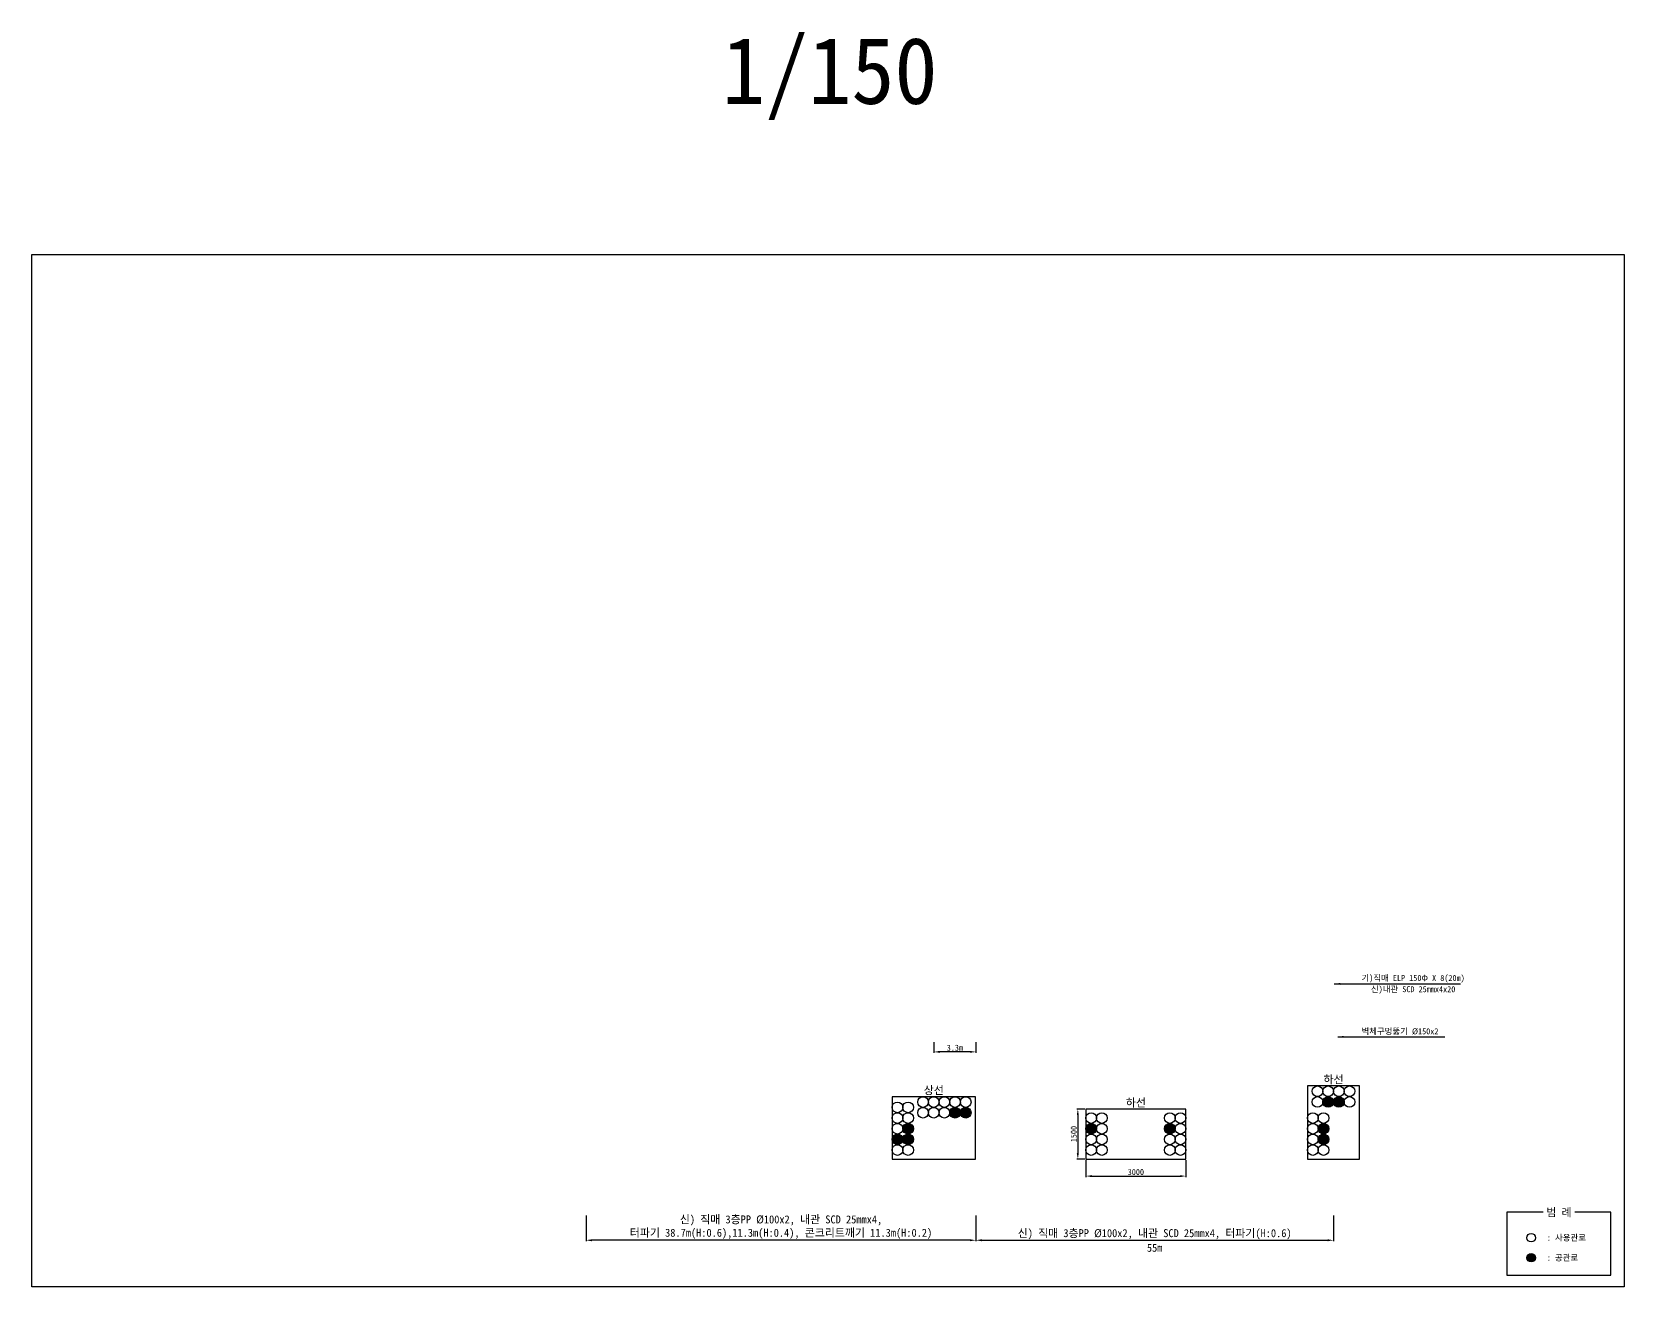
# Model space of a CAD drawing. Header units: millimetres. Extents: x 17866 to 18193, y 67412 to 67509.
# Drawn here: x 17865.9 to 17985.3, y 67413.1 to 67508.1 of the extents above; entities that cross this region are included whole.
import ezdxf
from ezdxf.enums import TextEntityAlignment as Align

# ---------------------------------------------------------------- set-up
doc = ezdxf.new("R2010")
doc.units = ezdxf.units.MM
doc.header["$PDMODE"] = 35
doc.layers.add('TX-PAPR', color=2, linetype='Continuous', plot=False)
for name, color, linetype in [('TZ-DIMS', 1, 'Continuous'), ('TZ-LEAL', 1, 'Continuous'), ('TZ-LEAT', 3, 'Continuous'), ('TZ-LINE', 7, 'Continuous'), ('TZ-TEX2', 3, 'Continuous'), ('TZ-TEXT', 6, 'Continuous')]:
    doc.layers.add(name, color=color, linetype=linetype)
doc.styles.get("Standard").update_dxf_attribs({"font": 'GulimChe.ttf'})
doc.dimstyles.new('D150', dxfattribs={"dimscale": 0.15, "dimtxt": 3, "dimasz": 3, "dimexe": 0.5, "dimexo": 0.5, "dimgap": 0.5, "dimtad": 1, "dimdec": 0, "dimzin": 1, "dimdsep": 46, "dimlunit": 6, "dimtxsty": 'Standard', "dimcen": 1, "dimclrd": 1, "dimclre": 1, "dimclrt": 3, "dimadec": 0, "dimazin": 0, "dimtfac": 1, "dimtdec": 0, "dimtix": 1, "dimtmove": 2, "dimatfit": 3, "dimfxl": 0, "dimtvp": 2, "dimlwd": -1, "dimlwe": -1, "dimarcsym": 0})

# ---------------------------------------------------------------- blocks, each defined once
blk = doc.blocks.new('*D7')
at = {"layer": 'Defpoints', "color": 0, "ltscale": 2}
for p in [(17944.96, 67427.34), (17944.36, 67423.59), (17944.96, 67423.59)]:
    blk.add_point(p, dxfattribs=at)
at = {"layer": 'TZ-DIMS', "color": 1, "ltscale": 2}
for p, q in [((17944.88, 67427.34), (17944.28, 67427.34)), ((17944.36, 67426.89), (17944.36, 67424.04)), ((17944.88, 67423.59), (17944.28, 67423.59))]:
    blk.add_line(p, q, dxfattribs=at)
for points in [[(17944.28, 67426.89), (17944.43, 67426.89), (17944.36, 67427.34)], [(17944.28, 67424.04), (17944.43, 67424.04), (17944.36, 67423.59)]]:
    blk.add_solid(points, dxfattribs=at)
at = {"layer": 'TZ-DIMS', "color": 3, "ltscale": 2, "insert": (17944.05, 67425.47), "char_height": 0.45, "attachment_point": 5, "rotation": 90}
blk.add_mtext('1500', dxfattribs=at)
blk = doc.blocks.new('*D8')
at = {"layer": 'Defpoints', "color": 0, "ltscale": 2}
for p in [(17944.96, 67423.59), (17952.46, 67423.59), (17952.46, 67422.32)]:
    blk.add_point(p, dxfattribs=at)
at = {"layer": 'TZ-DIMS', "color": 1, "ltscale": 2}
for p, q in [((17944.96, 67423.52), (17944.96, 67422.24)), ((17952.46, 67423.52), (17952.46, 67422.24)), ((17945.41, 67422.32), (17952.01, 67422.32))]:
    blk.add_line(p, q, dxfattribs=at)
for points in [[(17945.41, 67422.39), (17945.41, 67422.24), (17944.96, 67422.32)], [(17952.01, 67422.39), (17952.01, 67422.24), (17952.46, 67422.32)]]:
    blk.add_solid(points, dxfattribs=at)
at = {"layer": 'TZ-DIMS', "color": 3, "ltscale": 2, "insert": (17948.71, 67422.62), "char_height": 0.45, "attachment_point": 5}
blk.add_mtext('3000', dxfattribs=at)
blk = doc.blocks.new('*D4')
at = {"layer": 'Defpoints', "color": 0, "ltscale": 2}
for p in [(17933.56, 67432.44), (17936.71, 67432.44), (17933.56, 67431.63)]:
    blk.add_point(p, dxfattribs=at)
at = {"layer": 'TZ-DIMS', "color": 1, "ltscale": 2}
for p, q in [((17933.56, 67432.36), (17933.56, 67431.56)), ((17936.71, 67432.36), (17936.71, 67431.56)), ((17936.26, 67431.63), (17934.01, 67431.63))]:
    blk.add_line(p, q, dxfattribs=at)
for points in [[(17934.01, 67431.71), (17934.01, 67431.56), (17933.56, 67431.63)], [(17936.26, 67431.71), (17936.26, 67431.56), (17936.71, 67431.63)]]:
    blk.add_solid(points, dxfattribs=at)
at = {"layer": 'TZ-DIMS', "color": 3, "ltscale": 2, "insert": (17935.14, 67431.94), "char_height": 0.45, "width": 0.2959, "attachment_point": 5}
blk.add_mtext('3.3m', dxfattribs=at)
blk = doc.blocks.new('*D5')
at = {"layer": 'Defpoints', "color": 0, "ltscale": 2}
for p in [(17936.71, 67419.44), (17963.53, 67419.44), (17963.53, 67417.51)]:
    blk.add_point(p, dxfattribs=at)
at = {"layer": 'TZ-TEXT', "color": 1, "ltscale": 2}
for p, q in [((17936.71, 67419.37), (17936.71, 67417.43)), ((17963.53, 67419.37), (17963.53, 67417.43)), ((17937.16, 67417.51), (17963.08, 67417.51))]:
    blk.add_line(p, q, dxfattribs=at)
for points in [[(17937.16, 67417.58), (17937.16, 67417.43), (17936.71, 67417.51)], [(17963.08, 67417.58), (17963.08, 67417.43), (17963.53, 67417.51)]]:
    blk.add_solid(points, dxfattribs=at)
at = {"layer": 'TZ-TEXT', "color": 3, "ltscale": 2, "insert": (17950.12, 67417.96), "char_height": 0.6, "attachment_point": 5}
blk.add_mtext('{\\C6;신) 직매 3층PP Ø100x2, 내관 SCD 25mmx4, 터파기(H:0.6)}', dxfattribs=at)
blk = doc.blocks.new('*D6')
at = {"layer": 'Defpoints', "color": 0, "ltscale": 2}
for p in [(17907.48, 67419.44), (17936.71, 67419.44), (17907.48, 67417.51)]:
    blk.add_point(p, dxfattribs=at)
at = {"layer": 'TZ-TEXT', "color": 1, "ltscale": 2}
for p, q in [((17907.48, 67419.37), (17907.48, 67417.43)), ((17936.71, 67419.37), (17936.71, 67417.43)), ((17936.26, 67417.51), (17907.93, 67417.51))]:
    blk.add_line(p, q, dxfattribs=at)
for points in [[(17907.93, 67417.58), (17907.93, 67417.43), (17907.48, 67417.51)], [(17936.26, 67417.58), (17936.26, 67417.43), (17936.71, 67417.51)]]:
    blk.add_solid(points, dxfattribs=at)
at = {"layer": 'TZ-TEXT', "color": 3, "ltscale": 2, "insert": (17922.1, 67418.49), "char_height": 0.6, "attachment_point": 5}
blk.add_mtext('{\\C6;신) 직매 3층PP Ø100x2, 내관 SCD 25mmx4,\\P터파기 38.7m(H:0.6),11.3m(H:0.4), 콘크리트깨기 11.3m(H:0.2)}', dxfattribs=at)

msp = doc.modelspace()

# ---------------------------------------------------------------- hatches: boundary and pattern name
at = {"layer": 'TZ-LINE', "ltscale": 2}
h = msp.add_hatch(color=256, dxfattribs=at)
h.dxf.hatch_style = 1
h.paths.add_polyline_path([(17962.73, 67427.88, 1), (17963.53, 67427.88, 1)])
h = msp.add_hatch(color=256, dxfattribs=at)
h.dxf.hatch_style = 1
h.paths.add_polyline_path([(17963.53, 67427.88, 1), (17964.33, 67427.88, 1)])
h = msp.add_hatch(color=256, dxfattribs=at)
h.dxf.hatch_style = 1
h.paths.add_polyline_path([(17934.75, 67427.07, 1), (17935.55, 67427.07, 1)])
h = msp.add_hatch(color=256, dxfattribs=at)
h.dxf.hatch_style = 1
h.paths.add_polyline_path([(17935.55, 67427.07, 1), (17936.35, 67427.07, 1)])
h = msp.add_hatch(color=256, dxfattribs=at)
h.dxf.hatch_style = 1
h.paths.add_polyline_path([(17930.43, 67425.07, 1), (17931.23, 67425.07, 1)])
h = msp.add_hatch(color=256, dxfattribs=at)
h.dxf.hatch_style = 1
h.paths.add_polyline_path([(17931.23, 67425.87, 1), (17932.03, 67425.87, 1)])
h = msp.add_hatch(color=256, dxfattribs=at)
h.dxf.hatch_style = 1
h.paths.add_polyline_path([(17931.23, 67425.07, 1), (17932.03, 67425.07, 1)])
h = msp.add_hatch(color=256, dxfattribs=at)
h.dxf.hatch_style = 1
h.paths.add_polyline_path([(17944.96, 67425.87, 1), (17945.76, 67425.87, 1)])
h = msp.add_hatch(color=256, dxfattribs=at)
h.dxf.hatch_style = 1
h.paths.add_polyline_path([(17950.86, 67425.87, 1), (17951.66, 67425.87, 1)])
h = msp.add_hatch(color=256, dxfattribs=at)
h.dxf.hatch_style = 1
h.paths.add_polyline_path([(17962.38, 67425.87, 1), (17963.18, 67425.87, 1)])
h = msp.add_hatch(color=256, dxfattribs=at)
h.dxf.hatch_style = 1
h.paths.add_polyline_path([(17962.38, 67425.07, 1), (17963.18, 67425.07, 1)])
h = msp.add_hatch(color=256, dxfattribs=at)
h.dxf.hatch_style = 1
h.paths.add_polyline_path([(17978.03, 67416.2, 1), (17978.67, 67416.2, 1)])

# ---------------------------------------------------------------- linework, layer by layer
at = {"layer": 'TX-PAPR'}
msp.add_lwpolyline([(17865.92, 67491.42), (17985.32, 67491.42), (17985.32, 67414.02), (17865.92, 67414.02)], close=True, dxfattribs=at)
at = {"layer": 'TZ-LINE', "ltscale": 2, "elevation": 0.23}
for points in [[(17961.58, 67423.59), (17965.47, 67423.59), (17965.47, 67429.08), (17961.58, 67429.08)], [(17930.43, 67423.59), (17936.69, 67423.59), (17936.69, 67428.27), (17930.43, 67428.27)], [(17944.96, 67423.59), (17952.46, 67423.59), (17952.46, 67427.34), (17944.96, 67427.34)]]:
    msp.add_lwpolyline(points, close=True, dxfattribs=at)
msp.add_lwpolyline([(17979.24, 67419.61), (17976.52, 67419.61), (17976.52, 67414.9), (17984.33, 67414.9), (17984.33, 67419.61), (17981.62, 67419.61)], dxfattribs=at)
at = {"layer": 'TZ-LINE', "ltscale": 2}
for centre, radius in [((17962.33, 67428.68, 0.23), 0.4), ((17963.13, 67428.68, 0.23), 0.4), ((17963.93, 67428.68, 0.23), 0.4), ((17964.73, 67428.68, 0.23), 0.4), ((17930.83, 67427.47, 0.23), 0.4), ((17931.63, 67427.47, 0.23), 0.4), ((17932.75, 67427.87, 0.23), 0.4), ((17933.55, 67427.87, 0.23), 0.4), ((17934.35, 67427.87, 0.23), 0.4), ((17935.15, 67427.87, 0.23), 0.4), ((17935.95, 67427.87, 0.23), 0.4), ((17962.33, 67427.88, 0.23), 0.4), ((17963.13, 67427.88, 0.23), 0.4), ((17963.93, 67427.88, 0.23), 0.4), ((17964.73, 67427.88, 0.23), 0.4), ((17930.83, 67426.67, 0.23), 0.4), ((17931.63, 67426.67, 0.23), 0.4), ((17932.75, 67427.07, 0.23), 0.4), ((17933.55, 67427.07, 0.23), 0.4), ((17934.35, 67427.07, 0.23), 0.4), ((17935.15, 67427.07, 0.23), 0.4), ((17935.95, 67427.07, 0.23), 0.4), ((17945.36, 67426.67, 0.23), 0.4), ((17946.16, 67426.67, 0.23), 0.4), ((17951.26, 67426.67, 0.23), 0.4), ((17952.06, 67426.67, 0.23), 0.4), ((17961.98, 67426.67, 0.23), 0.4), ((17962.78, 67426.67, 0.23), 0.4), ((17930.83, 67425.87, 0.23), 0.4), ((17930.83, 67425.07, 0.23), 0.4), ((17931.63, 67425.87, 0.23), 0.4), ((17931.63, 67425.07, 0.23), 0.4), ((17945.36, 67425.87, 0.23), 0.4), ((17945.36, 67425.07, 0.23), 0.4), ((17946.16, 67425.87, 0.23), 0.4), ((17946.16, 67425.07, 0.23), 0.4), ((17951.26, 67425.87, 0.23), 0.4), ((17951.26, 67425.07, 0.23), 0.4), ((17952.06, 67425.87, 0.23), 0.4), ((17952.06, 67425.07, 0.23), 0.4), ((17961.98, 67425.87, 0.23), 0.4), ((17961.98, 67425.07, 0.23), 0.4), ((17962.78, 67425.87, 0.23), 0.4), ((17962.78, 67425.07, 0.23), 0.4), ((17930.83, 67424.27, 0.23), 0.4), ((17931.63, 67424.27, 0.23), 0.4), ((17945.36, 67424.27, 0.23), 0.4), ((17946.16, 67424.27, 0.23), 0.4), ((17951.26, 67424.27, 0.23), 0.4), ((17952.06, 67424.27, 0.23), 0.4), ((17961.98, 67424.27, 0.23), 0.4), ((17962.78, 67424.27, 0.23), 0.4), ((17978.35, 67417.7, 0.23), 0.32), ((17978.35, 67416.2, 0.23), 0.32)]:
    msp.add_circle(centre, radius, dxfattribs=at)

# ---------------------------------------------------------------- texts
at = {"layer": 'TZ-LEAT'}
msp.add_text('기)직매 ELP 150Φ X 8(20m)', height=0.45, dxfattribs=at).set_placement((17969.5, 67437.15, 0.23), align=Align.MIDDLE)
at = {"layer": 'TZ-TEX2'}
for s, height, p in [('1/150', 5, (17925.76, 67504.81)), ('상선', 0.6, (17933.56, 67428.77, 0.23)), ('하선', 0.6, (17963.53, 67429.58, 0.23)), ('하선', 0.6, (17948.71, 67427.84, 0.23)), ('범 례', 0.6, (17980.43, 67419.61, 0.23))]:
    msp.add_text(s, height=height, dxfattribs=at).set_placement(p, align=Align.MIDDLE)
for s, p in [(': 사용관로', (17979.53, 67417.7, 0.23)), (': 공관로', (17979.53, 67416.2, 0.23))]:
    msp.add_text(s, height=0.45, dxfattribs=at).set_placement(p, align=Align.MIDDLE_LEFT)
at = {"layer": 'TZ-TEXT'}
msp.add_text('신)내관 SCD 25mmx4x20', height=0.45, rotation=359.9482, dxfattribs=at).set_placement((17969.5, 67436.31, 0.23), align=Align.MIDDLE)
msp.add_text('벽체구멍뚫기 Ø150x2', height=0.45, rotation=359.9482, dxfattribs=at).set_placement((17965.63, 67433.18, 0.23), align=Align.MIDDLE_LEFT)
at = {"layer": 'TZ-TEXT', "ltscale": 2, "insert": (17950.12, 67416.94, 0.23), "char_height": 0.6, "attachment_point": 5}
msp.add_mtext('55m', dxfattribs=at)

# ---------------------------------------------------------------- dimensions: what is measured, and where the dimension line sits
at = {"layer": 'TZ-DIMS', "ltscale": 2}
for base, p1, p2, text, picture, middle in [((17933.56, 67431.63, 0.23), (17936.71, 67432.44, 0.23), (17933.56, 67432.44, 0.23), '<>.3m', '*D4', (17935.14, 67431.94, 0.23)), ((17952.46, 67422.32, 0.23), (17944.96, 67423.59, 0.23), (17952.46, 67423.59, 0.23), '3000', '*D8', (17948.71, 67422.62, 0.23))]:
    dim = msp.add_linear_dim(base=base, p1=p1, p2=p2, text=text, dimstyle='D150', dxfattribs=at)
    dim.commit()
    dim.dimension.update_dxf_attribs({"geometry": picture, "text_midpoint": middle})
dim = msp.add_linear_dim(base=(17944.36, 67423.59, 0.23), p1=(17944.96, 67427.34, 0.23), p2=(17944.96, 67423.59, 0.23), angle=90, text='1500', dimstyle='D150', dxfattribs=at)
dim.commit()
dim.dimension.update_dxf_attribs({"geometry": '*D7', "text_midpoint": (17944.05, 67425.47, 0.23)})
at = {"layer": 'TZ-TEXT', "ltscale": 2}
for base, p2, text, picture, middle in [((17907.48, 67417.51, 0.23), (17907.48, 67419.44, 0.23), '{\\C6;신) 직매 3층PP Ø100x2, 내관 SCD 25mmx4,\\P터파기 38.7m(H:0.6),11.3m(H:0.4), 콘크리트깨기 11.3m(H:0.2)}', '*D6', (17922.1, 67418.49, 0.23)), ((17963.53, 67417.51, 0.23), (17963.53, 67419.44, 0.23), '{\\C6;신) 직매 3층PP Ø100x2, 내관 SCD 25mmx4, 터파기(H:0.6)}', '*D5', (17950.12, 67417.96, 0.23))]:
    dim = msp.add_linear_dim(base=base, p1=(17936.71, 67419.44, 0.23), p2=p2, text=text, dimstyle='D150', override={"dimtxt": 4}, dxfattribs=at)
    dim.commit()
    dim.dimension.update_dxf_attribs({"geometry": picture, "text_midpoint": middle})

# ---------------------------------------------------------------- leaders
at = {"layer": 'TZ-LEAL'}
for points in [[(17963.58, 67436.73, 0.23), (17973.06, 67436.73)], [(17963.85, 67432.76, 0.23), (17971.88, 67432.76, 0)]]:
    msp.add_leader(points, dimstyle='D150', dxfattribs=at)

doc.saveas('drawing.dxf')
